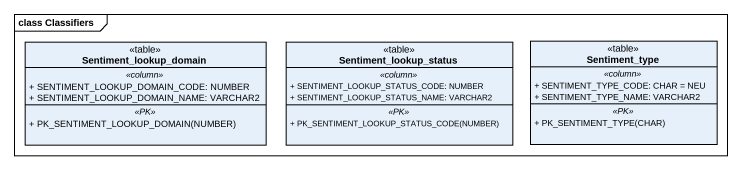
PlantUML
@startuml
mainframe class Classifiers
hide circle
hide empty members
skinparam classAttributeIconSize 0
class Sentiment_lookup_domain <<table>> {
  .. <<column>> ..
  + SENTIMENT_LOOKUP_DOMAIN_CODE: NUMBER
  + SENTIMENT_LOOKUP_DOMAIN_NAME: VARCHAR2
  .. <<PK>> ..
  + PK_SENTIMENT_LOOKUP_DOMAIN(NUMBER)
}
class Sentiment_lookup_status <<table>> {
  .. <<column>> ..
  + SENTIMENT_LOOKUP_STATUS_CODE: NUMBER
  + SENTIMENT_LOOKUP_STATUS_NAME: VARCHAR2
  .. <<PK>> ..
  + PK_SENTIMENT_LOOKUP_STATUS_CODE(NUMBER)
}
class Sentiment_type <<table>> {
  .. <<column>> ..
  + SENTIMENT_TYPE_CODE: CHAR = NEU
  + SENTIMENT_TYPE_NAME: VARCHAR2
  .. <<PK>> ..
  + PK_SENTIMENT_TYPE(CHAR)
}
@enduml
